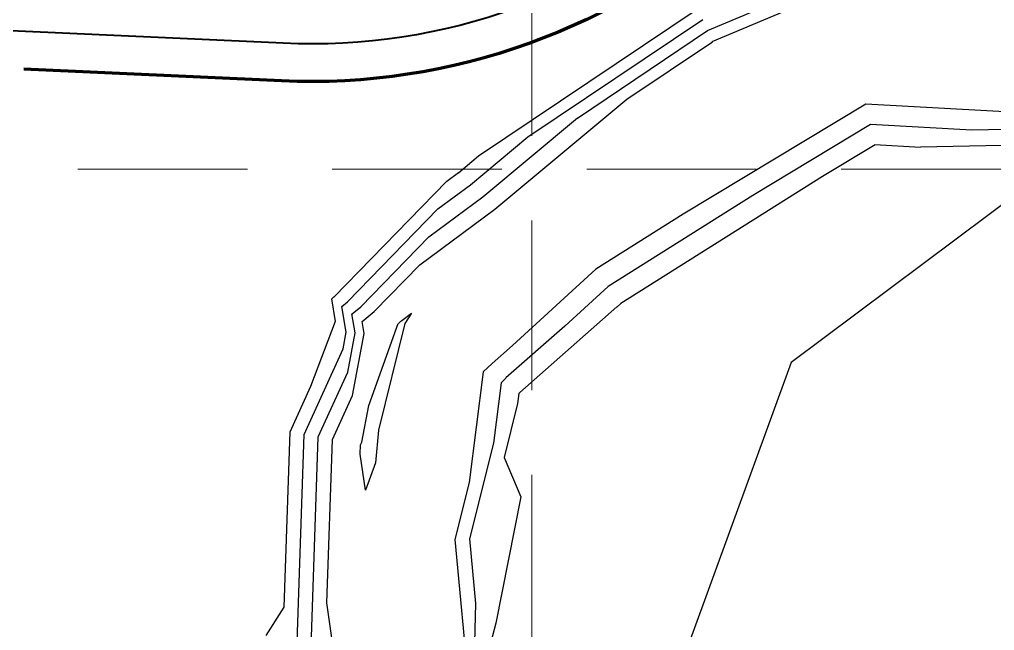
# Model space of a CAD drawing. Header units: feet. Extents: x 10084 to 13321, y 3329 to 8503.
# Drawn here: x 11729 to 11832.5, y 4737.2 to 4802.1 of the extents above; entities that cross this region are included whole.
import ezdxf

# ---------------------------------------------------------------- set-up
doc = ezdxf.new("R2010")
doc.units = ezdxf.units.FT
doc.header["$LTSCALE"] = 40
doc.header["$MEASUREMENT"] = 0
doc.linetypes.add('DASHED', pattern=[0.75, 0.5, -0.25])
doc.linetypes.add('HIDDEN', pattern=[0.375, 0.25, -0.125])
for name, color, linetype in [('CONT-L', 55, 'Continuous'), ('GRID', 254, 'DASHED'), ('Level 1', 7, 'Continuous')]:
    doc.layers.add(name, color=color, linetype=linetype)

msp = doc.modelspace()

# ---------------------------------------------------------------- linework, layer by layer
at = {"layer": 'CONT-L', "color": 5, "extrusion": (-0.389591, 0.920988, 0), "elevation": -177.64}
msp.add_lwpolyline([(-12739.97, 541), (-12755.89, 541)], dxfattribs=at)
at = {"layer": 'CONT-L', "color": 5}
for points, elevation in [([(11802.06, 4800.94), (11812.02, 4805.15)], 542), ([(11777.75, 4787.64), (11801.05, 4803.29)], 544), ([(11779.49, 4781.99), (11793.5, 4793.67)], 541), ([(11778.2, 4783.28), (11788.25, 4791.66)], 542), ([(11819.34, 4790.96), (11806.86, 4783.43)], 542), ([(11776.91, 4784.57), (11783, 4789.65)], 543), ([(11819.83, 4788.8), (11814.25, 4785.43)], 543), ([(11773.45, 4782), (11776.91, 4784.57)], 543), ([(11772.49, 4779.04), (11778.2, 4783.28)], 542), ([(11771.53, 4776.08), (11779.49, 4781.99)], 541), ([(11799.48, 4781.43), (11790.2, 4775.59)], 541), ([(11765.26, 4771.61), (11772.49, 4779.04)], 542), ([(11766.68, 4771.1), (11771.53, 4776.08)], 541), ([(11791.52, 4773.78), (11786.9, 4769.54)], 542), ([(11762.18, 4772.45), (11762.42, 4772.65)], 544), ([(11763.72, 4768.91), (11763.26, 4771.65)], 543), ([(11764.34, 4770.85), (11765.26, 4771.61)], 542), ([(11765.41, 4770.05), (11766.68, 4771.1)], 541), ([(11765.63, 4768.76), (11765.41, 4770.05)], 541), ([(11763.88, 4764.66), (11764.68, 4768.84)], 542), ([(11764.37, 4762.18), (11765.63, 4768.76)], 541), ([(11779.21, 4765.59), (11778.26, 4764.69)], 541), ([(11780.67, 4764.04), (11780.16, 4763.55)], 542), ([(11782.05, 4762.41), (11781.91, 4761.34)], 543), ([(11781.91, 4761.34), (11780.48, 4755.61)], 543), ([(11765.36, 4757.23), (11766.11, 4761.12)], 539), ([(11765.21, 4755.95), (11765.24, 4756.96)], 539), ([(11765.75, 4752.15), (11765.21, 4755.95)], 539), ([(11766.83, 4755.04), (11765.75, 4752.15)], 539), ([(11780.48, 4755.61), (11782.26, 4751.42)], 543), ([(11755.23, 4736.71), (11757.13, 4739.73)], 544)]:
    msp.add_lwpolyline(points, dxfattribs=dict(at, elevation=elevation))
at = {"layer": 'CONT-L', "color": 5, "extrusion": (-0.557746, 0.830012, 0)}
for points, elevation in [([(-12451.43, 543), (-12473.79, 543)], -2596.46), ([(-12462.39, 541), (-12473.32, 541)], -2598.98)]:
    msp.add_lwpolyline(points, dxfattribs=dict(at, elevation=elevation))
at = {"layer": 'CONT-L', "color": 5, "extrusion": (0.557746, -0.830012, 0), "elevation": 2597.72}
msp.add_lwpolyline([(12456.91, 542), (12473.56, 542)], dxfattribs=at)
at = {"layer": 'CONT-L', "color": 5, "extrusion": (0.516778, -0.85612, 0), "elevation": 2004.23}
msp.add_lwpolyline([(12595.32, 541), (12572.7, 541)], dxfattribs=at)
at = {"layer": 'CONT-L', "color": 5, "extrusion": (-0.054384, -0.99852, 0)}
for points, elevation in [([(11557.4, 541), (11540.69, 541)], -5428.78), ([(11552.06, 542), (11541.3, 542)], -5426.65), ([(11546.72, 543), (11541.9, 543)], -5424.52)]:
    msp.add_lwpolyline(points, dxfattribs=dict(at, elevation=elevation))
at = {"layer": 'CONT-L', "color": 5, "extrusion": (0.020227, -0.999795, 0)}
for points, elevation in [([(11935.15, 542), (11924.56, 542)], -4550.11), ([(11934.71, 543), (11919.08, 543)], -4548.39)]:
    msp.add_lwpolyline(points, dxfattribs=dict(at, elevation=elevation))
at = {"layer": 'CONT-L', "color": 5, "extrusion": (-0.640276, 0.768145, 0), "elevation": -3863.42}
msp.add_lwpolyline([(-12109.65, 544), (-12112.43, 544)], dxfattribs=at)
at = {"layer": 'CONT-L', "color": 5, "extrusion": (0.598669, -0.800996, 0), "elevation": 3253.53}
msp.add_lwpolyline([(12348.55, 544), (12313.58, 544)], dxfattribs=at)
at = {"layer": 'CONT-L', "color": 5, "extrusion": (0.716685, -0.697397, 0)}
for points, elevation in [([(11623.56, 544), (11640.75, 544)], 5101.52), ([(11624.19, 543), (11637.96, 543)], 5102.9), ([(11626.67, 539), (11626.8, 539)], 5108.41)]:
    msp.add_lwpolyline(points, dxfattribs=dict(at, elevation=elevation))
at = {"layer": 'CONT-L', "color": 5, "extrusion": (-0.596249, 0.8028, 0), "elevation": -3179.11}
msp.add_lwpolyline([(-12305.52, 544), (-12307.03, 544)], dxfattribs=at)
at = {"layer": 'CONT-L', "color": 5, "extrusion": (0.532736, -0.846282, 0)}
for points, elevation in [([(12547.55, 543), (12522.26, 543)], 2244.05), ([(12540.24, 542), (12522.11, 542)], 2241.81)]:
    msp.add_lwpolyline(points, dxfattribs=dict(at, elevation=elevation))
at = {"layer": 'CONT-L', "color": 5, "extrusion": (0.675546, -0.737317, 0)}
for points, elevation in [([(11919.26, 541), (11907.27, 541)], 4443.7), ([(11918.75, 543), (11918.19, 543)], 4448.16)]:
    msp.add_lwpolyline(points, dxfattribs=dict(at, elevation=elevation))
at = {"layer": 'CONT-L', "color": 5, "extrusion": (0.985889, 0.167398, 0)}
for points, elevation in [([(2733.72, 544), (2736.14, 544)], 12395.11), ([(2732.17, 542), (2734.21, 542)], 12396.96)]:
    msp.add_lwpolyline(points, dxfattribs=dict(at, elevation=elevation))
at = {"layer": 'CONT-L', "color": 5, "extrusion": (0.635315, -0.772253, 0)}
for points, elevation in [([(12115.71, 543), (12116.47, 543)], 3788.45), ([(12119.19, 539), (12119.55, 539)], 3793.66)]:
    msp.add_lwpolyline(points, dxfattribs=dict(at, elevation=elevation))
at = {"layer": 'CONT-L', "color": 5, "extrusion": (0.661753, -0.749722, 0)}
for points, elevation in [([(11998.66, 543), (11984.92, 543)], 4226.31), ([(11993.16, 542), (11984.85, 542)], 4224.18), ([(11987.66, 541), (11984.78, 541)], 4222.05)]:
    msp.add_lwpolyline(points, dxfattribs=dict(at, elevation=elevation))
at = {"layer": 'CONT-L', "color": 5, "extrusion": (0.596249, -0.8028, 0), "elevation": 3188.13}
msp.add_lwpolyline([(12292.85, 539), (12294.13, 539)], dxfattribs=at)
at = {"layer": 'CONT-L', "color": 5, "extrusion": (0.839993, -0.542598, 0), "elevation": 7298.56}
msp.add_lwpolyline([(10394.27, 539), (10392.96, 539)], dxfattribs=at)
at = {"layer": 'CONT-L', "color": 5, "extrusion": (0.934647, -0.355578, 0), "elevation": 9297.73}
msp.add_lwpolyline([(8633.48, 544), (8640.84, 544)], dxfattribs=at)
at = {"layer": 'CONT-L', "color": 5, "extrusion": (0.940798, -0.338967, 0), "elevation": 9455.67}
msp.add_lwpolyline([(8467.57, 539), (8476.84, 539)], dxfattribs=at)
at = {"layer": 'CONT-L', "color": 5, "extrusion": (0.970979, -0.239164, 0), "elevation": 10287.59}
msp.add_lwpolyline([(7446.35, 539), (7434.69, 539)], dxfattribs=at)
at = {"layer": 'CONT-L', "color": 5, "extrusion": (0.982233, -0.187668, 0), "elevation": 10659.74}
msp.add_lwpolyline([(6890.05, 543), (6891.86, 543)], dxfattribs=at)
at = {"layer": 'CONT-L', "color": 5, "extrusion": (0.91055, -0.413399, 0)}
for points, elevation in [([(9193.72, 543), (9203.69, 543)], 8740.42), ([(9194.09, 542), (9201.64, 542)], 8741.89), ([(9193.35, 544), (9198.68, 544)], 8738.94), ([(9194.45, 541), (9199.59, 541)], 8743.37), ([(9195.19, 539), (9195.48, 539)], 8746.32)]:
    msp.add_lwpolyline(points, dxfattribs=dict(at, elevation=elevation))
at = {"layer": 'CONT-L', "color": 5, "extrusion": (0.939761, -0.341831, 0), "elevation": 9470.38}
msp.add_lwpolyline([(8515.97, 544), (8466.32, 544)], dxfattribs=at)
at = {"layer": 'CONT-L', "color": 5, "extrusion": (0.991833, -0.127545, 0)}
for points, elevation in [([(6228.03, 541), (6216.19, 541)], 11074.36), ([(6227.14, 542), (6220.68, 542)], 11076.38)]:
    msp.add_lwpolyline(points, dxfattribs=dict(at, elevation=elevation))
at = {"layer": 'CONT-L', "color": 5, "extrusion": (-0.687279, 0.726394, 0), "elevation": -4638.17}
msp.add_lwpolyline([(-11831.63, 543), (-11831.51, 543)], dxfattribs=at)
at = {"layer": 'CONT-L', "color": 5, "extrusion": (0.99941, -0.034345, 0)}
for points, elevation in [([(5140.73, 544), (5159.35, 544)], 11587.41), ([(5125.45, 543), (5159.12, 543)], 11588.91), ([(5133.39, 542), (5158.9, 542)], 11590.41), ([(5141.34, 541), (5158.67, 541)], 11591.92)]:
    msp.add_lwpolyline(points, dxfattribs=dict(at, elevation=elevation))
at = {"layer": 'CONT-L', "color": 5, "extrusion": (0.995795, -0.091605, 0), "elevation": 11281.77}
msp.add_lwpolyline([(5816.43, 539), (5812.94, 539)], dxfattribs=at)
at = {"layer": 'CONT-L', "color": 5, "extrusion": (0.970169, -0.242428, 0)}
for points, elevation in [([(7470.87, 542), (7460.4, 542)], 10274.68), ([(7466.17, 541), (7459.95, 541)], 10273.2)]:
    msp.add_lwpolyline(points, dxfattribs=dict(at, elevation=elevation))
at = {"layer": 'CONT-L', "color": 5, "extrusion": (0.980707, -0.195482, 0), "elevation": 10626.13}
msp.add_lwpolyline([(6962.98, 543), (6949.31, 543)], dxfattribs=at)
at = {"layer": 'CONT-L', "color": 5, "extrusion": (0.99566, 0.093062, 0)}
for points, elevation in [([(3630.48, 541), (3614.19, 541)], 12165.9), ([(3630.41, 542), (3623.49, 542)], 12167.45)]:
    msp.add_lwpolyline(points, dxfattribs=dict(at, elevation=elevation))
at = {"layer": 'CONT-L', "color": 5, "extrusion": (0.989904, 0.141741, 0), "elevation": 12314.79}
msp.add_lwpolyline([(3004.42, 541), (3025.22, 541)], dxfattribs=at)
at = {"layer": 'CONT-L', "color": 5, "extrusion": (0.999666, -0.025849, 0), "elevation": 11650.97}
msp.add_lwpolyline([(5042.94, 542), (4997.34, 542)], dxfattribs=at)
at = {"layer": 'CONT-L', "color": 5, "extrusion": (0.967436, -0.253117, 0), "elevation": 10196.73}
msp.add_lwpolyline([(7565.34, 543), (7557.54, 543)], dxfattribs=at)
at = {"layer": 'GRID', "color": 252, "linetype": 'HIDDEN', "lineweight": 0, "ltscale": 1.8}
for p, q in [((11783.43, 3736.77), (11783.43, 8418.16)), ((10169.24, 4786.22), (13236.21, 4786.22))]:
    msp.add_line(p, q, dxfattribs=at)
at = {"layer": 'Level 1', "color": 5, "linetype": 'Continuous', "lineweight": 40}
msp.add_line((11757.04, 4799.59), (11714.74, 4801.51), dxfattribs=at)
at = {"layer": 'Level 1', "color": 5, "linetype": 'Continuous', "lineweight": 70}
msp.add_line((11756.86, 4795.59), (11729.51, 4796.83), dxfattribs=at)
at = {"layer": 'Level 1', "color": 5, "linetype": 'Continuous', "lineweight": 70, "extrusion": (0, 0, -1)}
msp.add_arc((-11759.99, 4863.52), 68, 182.5437, 272.6561, dxfattribs=at)
at = {"layer": 'Level 1', "color": 5, "linetype": 'Continuous', "lineweight": 40, "extrusion": (0, 0, -1)}
msp.add_arc((-11759.99, 4863.52), 64, 182.5437, 272.6561, dxfattribs=at)

doc.saveas('drawing.dxf')
